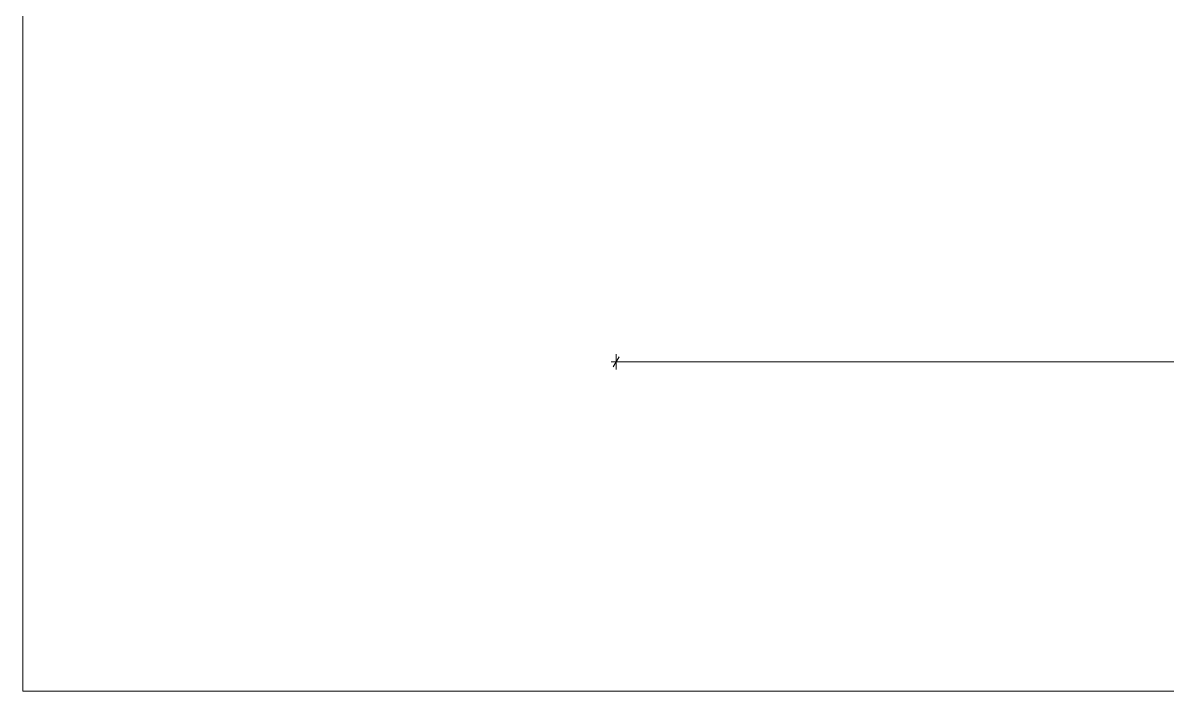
# Model space of a CAD drawing. Header units: feet. Extents: x 2791058 to 2855058, y -67651 to -26651.
# Drawn here: x 2791058 to 2819525, y -67651 to -51033 of the extents above; entities that cross this region are included whole.
import ezdxf

# ---------------------------------------------------------------- set-up
doc = ezdxf.new("R2010")
doc.units = ezdxf.units.FT
doc.header["$MEASUREMENT"] = 0
doc.layers.add('Dimensioning - General', color=7, linetype='Continuous')
doc.layers.add('Shell - Roof_Pen_No__21', color=7, linetype='Continuous', lineweight=0)

msp = doc.modelspace()

# ---------------------------------------------------------------- linework, layer by layer
at = {"layer": 'Dimensioning - General', "color": 7, "linetype": 'Continuous', "lineweight": 0}
for p, q in [((2805816.457, -59462.439), (2805694.207, -59462.439)), ((2805888.626, -59337.439), (2805744.288, -59587.439)), ((2805816.457, -59274.939), (2805816.457, -59649.939)), ((2836942.814, -59462.439), (2805816.457, -59462.439))]:
    msp.add_line(p, q, dxfattribs=at)
at = {"layer": 'Shell - Roof_Pen_No__21', "color": 7, "linetype": 'Continuous', "lineweight": 0}
for q in [(2791057.579, -26651.285), (2855057.579, -67651.285)]:
    msp.add_line((2791057.579, -67651.285), q, dxfattribs=at)

doc.saveas('drawing.dxf')
